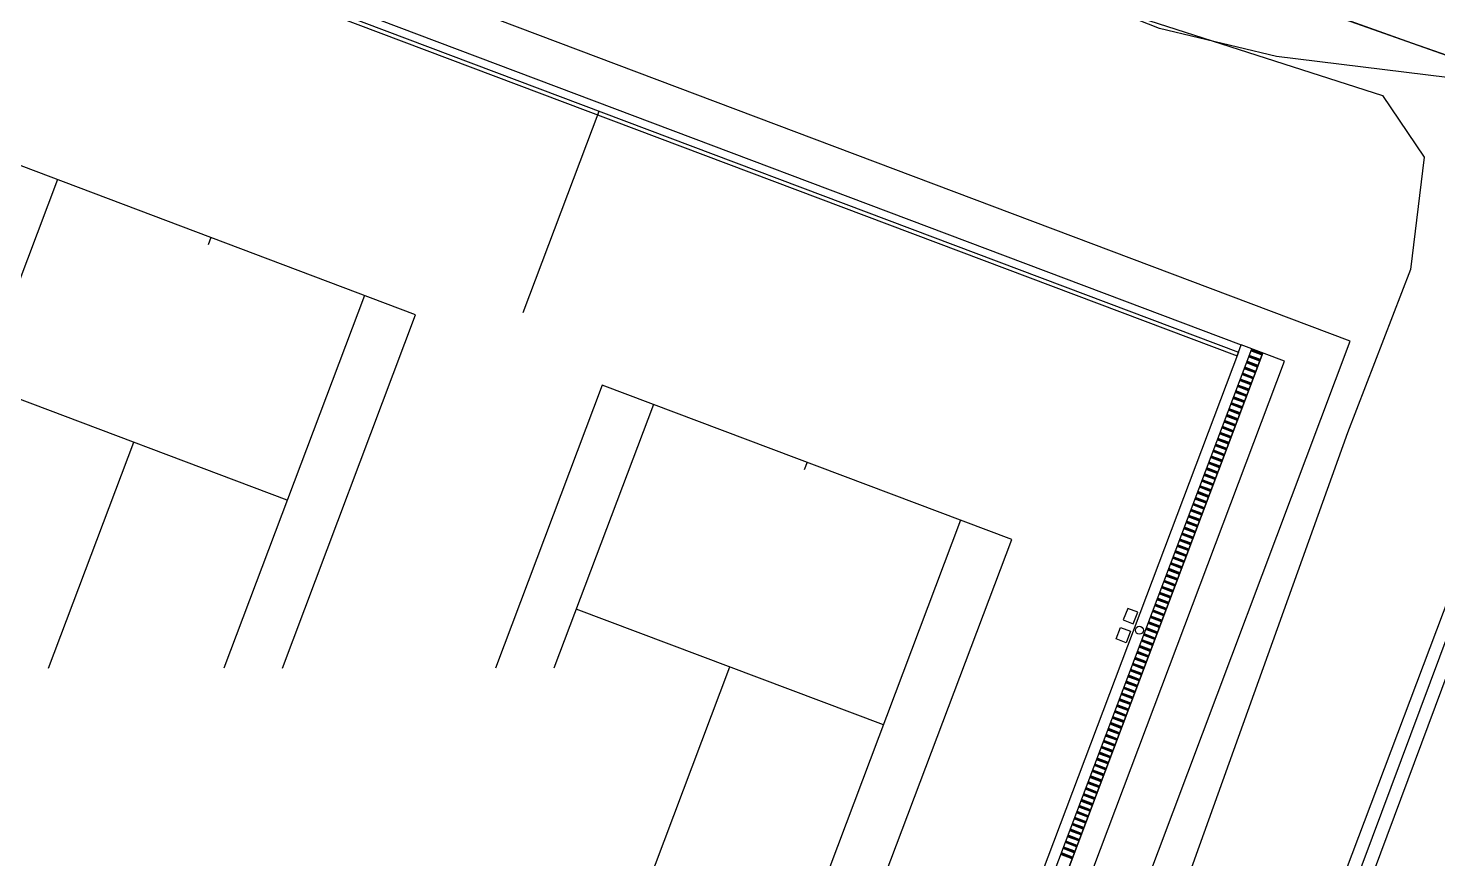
# Model space of a CAD drawing. Header units: millimetres. Extents: x 521005098 to 522149999836, y 174611071 to 175300000107.
# Drawn here: x 522056878836 to 522092216333, y 175102286738 to 175123114192 of the extents above; entities that cross this region are included whole.
import ezdxf

# ---------------------------------------------------------------- set-up
doc = ezdxf.new("R2010")
doc.units = ezdxf.units.MM
doc.header["$LTSCALE"] = 200
for name, color, linetype in [('0-35TEXT', 3, 'Continuous'), ('siteplan$0$0-35TEXT', 3, 'Continuous'), ('siteplan$0$siteplan$0$19', 1, 'Continuous'), ('siteplan$0$siteplan$0$21', 1, 'Continuous'), ('siteplan$0$siteplan$0$25', 1, 'Continuous'), ('siteplan$0$siteplan$0$26', 1, 'Continuous'), ('siteplan$0$siteplan$0$57', 1, 'Continuous'), ('siteplan$0$siteplan$0$60', 1, 'Continuous'), ('siteplan$0$siteplan$0$62', 1, 'Continuous'), ('siteplan$0$siteplan$0$63', 1, 'Continuous'), ('siteplan$0$siteplan$0$9', 1, 'Continuous')]:
    doc.layers.add(name, color=color, linetype=linetype)
doc.layers.get('siteplan$0$0-35TEXT').off()

# ---------------------------------------------------------------- blocks, each defined once
blk = doc.blocks.new('siteplan$0$siteplan')
at = {"layer": 'siteplan$0$siteplan$0$19', "color": 8}
for p, q in [((21560.626, 75031.136), (21590.831, 75021.428)), ((21597.873, 75021.474), (21581.43, 74977.343)), ((21590.831, 75021.428), (21591.874, 75019.879)), ((21583.96, 74985.085), (21597.325, 75020.921)), ((21591.874, 75019.879), (21591.534, 75017.064)), ((21591.534, 75017.064), (21589.954, 75012.967)), ((21589.954, 75012.967), (21584.131, 74996.752))]:
    blk.add_line(p, q, dxfattribs=at)
at = {"layer": 'siteplan$0$siteplan$0$21', "color": 8}
for p, q in [((21584.442, 75008.567), (21584.332, 75008.276)), ((21584.693, 75008.472), (21584.442, 75008.567)), ((21584.583, 75008.181), (21584.693, 75008.472)), ((21584.152, 75007.799), (21584.261, 75008.089)), ((21584.261, 75008.089), (21584.513, 75007.994)), ((21584.332, 75008.276), (21584.583, 75008.181)), ((21584.403, 75007.704), (21584.152, 75007.799)), ((21584.513, 75007.994), (21584.403, 75007.704))]:
    blk.add_line(p, q, dxfattribs=at)
blk.add_circle((21584.735, 75008.017), 0.1, dxfattribs=at)
at = {"layer": 'siteplan$0$siteplan$0$25', "color": 8}
blk.add_line((21554.913, 75035.725), (21597.253, 75020.729), dxfattribs=at)
at = {"layer": 'siteplan$0$siteplan$0$26', "color": 8}
for p, q in [((21566.592, 75015.93), (21556.328, 75019.801)), ((21557.61, 75019.318), (21549.221, 74997.078)), ((21561.46, 75017.866), (21561.39, 75017.679)), ((21565.31, 75016.413), (21561.786, 75007.071)), ((21563.251, 75007.071), (21566.592, 75015.93)), ((21588.374, 75014.767), (21587.288, 75015.177)), ((21574.854, 74980.568), (21587.831, 75014.972)), ((21575.396, 74980.364), (21588.374, 75014.767)), ((21563.375, 75011.281), (21555.674, 75014.186)), ((21571.271, 75014.165), (21568.595, 75007.071)), ((21581.535, 75010.293), (21571.271, 75014.165)), ((21572.552, 75013.681), (21570.059, 75007.071)), ((21557.387, 75007.071), (21559.524, 75012.734)), ((21576.403, 75012.229), (21576.332, 75012.043)), ((21580.253, 75010.777), (21571.863, 74988.536)), ((21573.145, 74988.053), (21581.535, 75010.293)), ((21578.317, 75005.645), (21570.617, 75008.549)), ((21569.947, 74995.122), (21574.466, 75007.098))]:
    blk.add_line(p, q, dxfattribs=at)
at = {"layer": 'siteplan$0$siteplan$0$57', "color": 8}
for p, q in [((21590.021, 75015.268), (21475.873, 75058.326)), ((21585.241, 75023.105), (21582.851, 75024.052)), ((21588.173, 75022.402), (21585.241, 75023.105)), ((21593.281, 75021.774), (21588.173, 75022.402)), ((21596.903, 75020.539), (21581.726, 74980.305)), ((21577.467, 74981.912), (21590.021, 75015.268))]:
    blk.add_line(p, q, dxfattribs=at)
at = {"layer": 'siteplan$0$siteplan$0$60', "color": 8}
for p, q in [((21555.163, 75027.081), (21587.218, 75014.99)), ((21569.285, 75015.984), (21571.19, 75021.035)), ((21587.218, 75014.99), (21574.311, 74980.773))]:
    blk.add_line(p, q, dxfattribs=at)
at = {"layer": 'siteplan$0$siteplan$0$62', "color": 8}
for p, q in [((21555.046, 75027.339), (21587.288, 75015.177)), ((21555.221, 75026.952), (21587.183, 75014.896)), ((21587.183, 75014.896), (21587.288, 75015.177))]:
    blk.add_line(p, q, dxfattribs=at)
at = {"layer": 'siteplan$0$siteplan$0$63', "color": 8}
for p, q in [((21574.573, 74980.674), (21587.55, 75015.078)), ((21587.831, 75014.972), (21574.854, 74980.568)), ((21587.754, 75014.767), (21587.473, 75014.873)), ((21587.761, 75014.785), (21587.48, 75014.891)), ((21587.768, 75014.804), (21587.487, 75014.91)), ((21587.81, 75014.915), (21587.529, 75015.021)), ((21587.817, 75014.934), (21587.536, 75015.04)), ((21587.824, 75014.952), (21587.543, 75015.058)), ((21587.55, 75015.078), (21587.831, 75014.972)), ((21587.593, 75014.34), (21587.312, 75014.446)), ((21587.6, 75014.358), (21587.319, 75014.464)), ((21587.642, 75014.47), (21587.361, 75014.576)), ((21587.649, 75014.488), (21587.368, 75014.594)), ((21587.656, 75014.507), (21587.375, 75014.613)), ((21587.698, 75014.618), (21587.417, 75014.724)), ((21587.705, 75014.637), (21587.424, 75014.743)), ((21587.712, 75014.655), (21587.431, 75014.761)), ((21587.474, 75014.024), (21587.193, 75014.13)), ((21587.481, 75014.043), (21587.2, 75014.149)), ((21587.488, 75014.061), (21587.207, 75014.167)), ((21587.53, 75014.173), (21587.249, 75014.278)), ((21587.537, 75014.191), (21587.256, 75014.297)), ((21587.544, 75014.21), (21587.263, 75014.316)), ((21587.586, 75014.321), (21587.305, 75014.427)), ((21587.362, 75013.727), (21587.081, 75013.833)), ((21587.369, 75013.746), (21587.088, 75013.851)), ((21587.376, 75013.764), (21587.095, 75013.87)), ((21587.418, 75013.876), (21587.137, 75013.981)), ((21587.425, 75013.894), (21587.144, 75014)), ((21587.432, 75013.913), (21587.151, 75014.019)), ((21587.193, 75013.281), (21586.913, 75013.387)), ((21587.2, 75013.3), (21586.92, 75013.406)), ((21587.207, 75013.319), (21586.927, 75013.424)), ((21587.249, 75013.43), (21586.969, 75013.536)), ((21587.256, 75013.449), (21586.976, 75013.554)), ((21587.263, 75013.467), (21586.983, 75013.573)), ((21587.305, 75013.578), (21587.025, 75013.684)), ((21587.312, 75013.597), (21587.032, 75013.703)), ((21587.319, 75013.616), (21587.039, 75013.721)), ((21587.081, 75012.984), (21586.801, 75013.09)), ((21587.088, 75013.003), (21586.808, 75013.109)), ((21587.095, 75013.021), (21586.815, 75013.127)), ((21587.137, 75013.133), (21586.857, 75013.239)), ((21587.144, 75013.151), (21586.864, 75013.257)), ((21587.151, 75013.17), (21586.871, 75013.276)), ((21586.927, 75012.576), (21586.647, 75012.682)), ((21586.969, 75012.687), (21586.689, 75012.793)), ((21586.976, 75012.706), (21586.696, 75012.812)), ((21586.983, 75012.724), (21586.703, 75012.83)), ((21587.025, 75012.836), (21586.745, 75012.942)), ((21587.032, 75012.854), (21586.752, 75012.96)), ((21587.039, 75012.873), (21586.759, 75012.979)), ((21586.801, 75012.242), (21586.521, 75012.348)), ((21586.808, 75012.26), (21586.528, 75012.366)), ((21586.815, 75012.279), (21586.535, 75012.385)), ((21586.857, 75012.39), (21586.577, 75012.496)), ((21586.864, 75012.409), (21586.584, 75012.515)), ((21586.871, 75012.427), (21586.591, 75012.533)), ((21586.913, 75012.539), (21586.633, 75012.645)), ((21586.92, 75012.557), (21586.64, 75012.663)), ((21586.689, 75011.945), (21586.408, 75012.05)), ((21586.696, 75011.963), (21586.415, 75012.069)), ((21586.703, 75011.982), (21586.422, 75012.088)), ((21586.745, 75012.093), (21586.464, 75012.199)), ((21586.752, 75012.112), (21586.471, 75012.218)), ((21586.759, 75012.13), (21586.479, 75012.236)), ((21586.528, 75011.518), (21586.247, 75011.623)), ((21586.535, 75011.536), (21586.254, 75011.642)), ((21586.577, 75011.648), (21586.296, 75011.753)), ((21586.584, 75011.666), (21586.303, 75011.772)), ((21586.591, 75011.685), (21586.31, 75011.791)), ((21586.633, 75011.796), (21586.352, 75011.902)), ((21586.64, 75011.815), (21586.359, 75011.921)), ((21586.647, 75011.833), (21586.366, 75011.939)), ((21586.409, 75011.202), (21586.128, 75011.308)), ((21586.416, 75011.22), (21586.135, 75011.326)), ((21586.423, 75011.239), (21586.142, 75011.345)), ((21586.465, 75011.35), (21586.184, 75011.456)), ((21586.472, 75011.369), (21586.191, 75011.475)), ((21586.479, 75011.388), (21586.198, 75011.493)), ((21586.521, 75011.499), (21586.24, 75011.605)), ((21586.297, 75010.905), (21586.016, 75011.011)), ((21586.304, 75010.923), (21586.023, 75011.029)), ((21586.311, 75010.942), (21586.03, 75011.048)), ((21586.353, 75011.053), (21586.072, 75011.159)), ((21586.36, 75011.072), (21586.079, 75011.178)), ((21586.367, 75011.091), (21586.086, 75011.196)), ((21586.129, 75010.459), (21585.848, 75010.565)), ((21586.136, 75010.478), (21585.855, 75010.584)), ((21586.143, 75010.496), (21585.862, 75010.602)), ((21586.185, 75010.608), (21585.904, 75010.714)), ((21586.192, 75010.626), (21585.911, 75010.732)), ((21586.199, 75010.645), (21585.918, 75010.751)), ((21586.241, 75010.756), (21585.96, 75010.862)), ((21586.248, 75010.775), (21585.967, 75010.881)), ((21586.255, 75010.793), (21585.974, 75010.899)), ((21586.017, 75010.162), (21585.736, 75010.268)), ((21586.024, 75010.181), (21585.743, 75010.287)), ((21586.031, 75010.199), (21585.75, 75010.305)), ((21586.073, 75010.311), (21585.792, 75010.417)), ((21586.08, 75010.329), (21585.799, 75010.435)), ((21586.087, 75010.348), (21585.806, 75010.454)), ((21585.863, 75009.754), (21585.582, 75009.86)), ((21585.905, 75009.865), (21585.624, 75009.971)), ((21585.912, 75009.884), (21585.631, 75009.99)), ((21585.919, 75009.902), (21585.638, 75010.008)), ((21585.961, 75010.014), (21585.68, 75010.12)), ((21585.968, 75010.032), (21585.687, 75010.138)), ((21585.975, 75010.051), (21585.694, 75010.157)), ((21585.737, 75009.42), (21585.456, 75009.525)), ((21585.744, 75009.438), (21585.463, 75009.544)), ((21585.751, 75009.457), (21585.47, 75009.563)), ((21585.793, 75009.568), (21585.512, 75009.674)), ((21585.8, 75009.587), (21585.519, 75009.693)), ((21585.807, 75009.605), (21585.526, 75009.711)), ((21585.849, 75009.717), (21585.568, 75009.822)), ((21585.856, 75009.735), (21585.575, 75009.841)), ((21585.625, 75009.122), (21585.344, 75009.228)), ((21585.632, 75009.141), (21585.351, 75009.247)), ((21585.639, 75009.16), (21585.358, 75009.265)), ((21585.681, 75009.271), (21585.4, 75009.377)), ((21585.688, 75009.29), (21585.407, 75009.395)), ((21585.695, 75009.308), (21585.414, 75009.414)), ((21585.464, 75008.695), (21585.183, 75008.801)), ((21585.471, 75008.714), (21585.19, 75008.82)), ((21585.513, 75008.825), (21585.232, 75008.931)), ((21585.52, 75008.844), (21585.239, 75008.95)), ((21585.527, 75008.863), (21585.246, 75008.968)), ((21585.569, 75008.974), (21585.288, 75009.08)), ((21585.576, 75008.992), (21585.295, 75009.098)), ((21585.583, 75009.011), (21585.302, 75009.117)), ((21585.344, 75008.38), (21585.064, 75008.486)), ((21585.351, 75008.398), (21585.071, 75008.504)), ((21585.358, 75008.417), (21585.078, 75008.523)), ((21585.4, 75008.528), (21585.12, 75008.634)), ((21585.407, 75008.547), (21585.127, 75008.653)), ((21585.414, 75008.565), (21585.134, 75008.671)), ((21585.457, 75008.677), (21585.176, 75008.783)), ((21585.19, 75007.971), (21584.91, 75008.077)), ((21585.232, 75008.083), (21584.952, 75008.189)), ((21585.239, 75008.101), (21584.959, 75008.207)), ((21585.246, 75008.12), (21584.966, 75008.226)), ((21585.288, 75008.231), (21585.008, 75008.337)), ((21585.295, 75008.25), (21585.015, 75008.356)), ((21585.302, 75008.268), (21585.022, 75008.374)), ((21585.064, 75007.637), (21584.784, 75007.743)), ((21585.071, 75007.656), (21584.791, 75007.762)), ((21585.078, 75007.674), (21584.798, 75007.78)), ((21585.12, 75007.786), (21584.84, 75007.892)), ((21585.127, 75007.804), (21584.847, 75007.91)), ((21585.134, 75007.823), (21584.854, 75007.929)), ((21585.176, 75007.934), (21584.896, 75008.04)), ((21585.183, 75007.953), (21584.903, 75008.059)), ((21584.952, 75007.34), (21584.672, 75007.446)), ((21584.959, 75007.359), (21584.679, 75007.464)), ((21584.966, 75007.377), (21584.686, 75007.483)), ((21585.008, 75007.489), (21584.728, 75007.594)), ((21585.015, 75007.507), (21584.735, 75007.613)), ((21585.022, 75007.526), (21584.742, 75007.632)), ((21584.791, 75006.913), (21584.51, 75007.019)), ((21584.798, 75006.932), (21584.517, 75007.037)), ((21584.84, 75007.043), (21584.56, 75007.149)), ((21584.847, 75007.062), (21584.567, 75007.167)), ((21584.854, 75007.08), (21584.574, 75007.186)), ((21584.896, 75007.192), (21584.616, 75007.297)), ((21584.903, 75007.21), (21584.623, 75007.316)), ((21584.91, 75007.229), (21584.63, 75007.335)), ((21584.672, 75006.597), (21584.391, 75006.703)), ((21584.679, 75006.616), (21584.398, 75006.722)), ((21584.686, 75006.635), (21584.405, 75006.74)), ((21584.728, 75006.746), (21584.447, 75006.852)), ((21584.735, 75006.764), (21584.454, 75006.87)), ((21584.742, 75006.783), (21584.461, 75006.889)), ((21584.784, 75006.894), (21584.503, 75007)), ((21584.56, 75006.3), (21584.279, 75006.406)), ((21584.567, 75006.319), (21584.286, 75006.425)), ((21584.574, 75006.337), (21584.293, 75006.443)), ((21584.616, 75006.449), (21584.335, 75006.555)), ((21584.623, 75006.467), (21584.342, 75006.573)), ((21584.63, 75006.486), (21584.349, 75006.592)), ((21584.392, 75005.855), (21584.111, 75005.961)), ((21584.399, 75005.873), (21584.118, 75005.979)), ((21584.406, 75005.892), (21584.125, 75005.998)), ((21584.448, 75006.003), (21584.167, 75006.109)), ((21584.455, 75006.022), (21584.174, 75006.128)), ((21584.462, 75006.04), (21584.181, 75006.146)), ((21584.504, 75006.152), (21584.223, 75006.258)), ((21584.511, 75006.17), (21584.23, 75006.276)), ((21584.518, 75006.189), (21584.237, 75006.295)), ((21584.28, 75005.558), (21583.999, 75005.664)), ((21584.287, 75005.576), (21584.006, 75005.682)), ((21584.294, 75005.595), (21584.013, 75005.701)), ((21584.336, 75005.706), (21584.055, 75005.812)), ((21584.343, 75005.725), (21584.062, 75005.831)), ((21584.35, 75005.743), (21584.069, 75005.849)), ((21584.126, 75005.149), (21583.845, 75005.255)), ((21584.168, 75005.261), (21583.887, 75005.366)), ((21584.175, 75005.279), (21583.894, 75005.385)), ((21584.182, 75005.298), (21583.901, 75005.404)), ((21584.224, 75005.409), (21583.943, 75005.515)), ((21584.231, 75005.428), (21583.95, 75005.534)), ((21584.238, 75005.446), (21583.957, 75005.552)), ((21584, 75004.815), (21583.719, 75004.921)), ((21584.007, 75004.834), (21583.726, 75004.939)), ((21584.014, 75004.852), (21583.733, 75004.958)), ((21584.056, 75004.964), (21583.775, 75005.069)), ((21584.063, 75004.982), (21583.782, 75005.088)), ((21584.07, 75005.001), (21583.789, 75005.107)), ((21584.112, 75005.112), (21583.831, 75005.218)), ((21584.119, 75005.131), (21583.838, 75005.236)), ((21583.888, 75004.518), (21583.607, 75004.624)), ((21583.895, 75004.536), (21583.614, 75004.642)), ((21583.902, 75004.555), (21583.621, 75004.661)), ((21583.944, 75004.666), (21583.663, 75004.772)), ((21583.951, 75004.685), (21583.67, 75004.791)), ((21583.958, 75004.704), (21583.677, 75004.809)), ((21583.727, 75004.091), (21583.446, 75004.197)), ((21583.734, 75004.109), (21583.453, 75004.215)), ((21583.776, 75004.221), (21583.495, 75004.327)), ((21583.783, 75004.239), (21583.502, 75004.345)), ((21583.79, 75004.258), (21583.509, 75004.364)), ((21583.832, 75004.369), (21583.551, 75004.475)), ((21583.839, 75004.388), (21583.558, 75004.494)), ((21583.846, 75004.407), (21583.565, 75004.512)), ((21583.608, 75003.775), (21583.327, 75003.881)), ((21583.615, 75003.794), (21583.334, 75003.9)), ((21583.622, 75003.812), (21583.341, 75003.918)), ((21583.664, 75003.924), (21583.383, 75004.03)), ((21583.671, 75003.942), (21583.39, 75004.048)), ((21583.678, 75003.961), (21583.397, 75004.067)), ((21583.72, 75004.072), (21583.439, 75004.178)), ((21583.495, 75003.478), (21583.215, 75003.584)), ((21583.503, 75003.497), (21583.222, 75003.603)), ((21583.51, 75003.515), (21583.229, 75003.621)), ((21583.552, 75003.627), (21583.271, 75003.733)), ((21583.559, 75003.645), (21583.278, 75003.751)), ((21583.566, 75003.664), (21583.285, 75003.77)), ((21583.327, 75003.033), (21583.047, 75003.138)), ((21583.334, 75003.051), (21583.054, 75003.157)), ((21583.341, 75003.07), (21583.061, 75003.176)), ((21583.383, 75003.181), (21583.103, 75003.287)), ((21583.39, 75003.2), (21583.11, 75003.306)), ((21583.397, 75003.218), (21583.117, 75003.324)), ((21583.439, 75003.33), (21583.159, 75003.436)), ((21583.446, 75003.348), (21583.166, 75003.454)), ((21583.453, 75003.367), (21583.173, 75003.473)), ((21583.215, 75002.735), (21582.935, 75002.841)), ((21583.222, 75002.754), (21582.942, 75002.86)), ((21583.229, 75002.773), (21582.949, 75002.879)), ((21583.271, 75002.884), (21582.991, 75002.99)), ((21583.278, 75002.903), (21582.998, 75003.008)), ((21583.285, 75002.921), (21583.005, 75003.027)), ((21583.061, 75002.327), (21582.781, 75002.433)), ((21583.103, 75002.438), (21582.823, 75002.544)), ((21583.11, 75002.457), (21582.83, 75002.563)), ((21583.117, 75002.476), (21582.837, 75002.581)), ((21583.159, 75002.587), (21582.879, 75002.693)), ((21583.166, 75002.606), (21582.886, 75002.711)), ((21583.173, 75002.624), (21582.893, 75002.73)), ((21583.047, 75002.29), (21582.767, 75002.396)), ((21583.054, 75002.308), (21582.774, 75002.414))]:
    blk.add_line(p, q, dxfattribs=at)
at = {"layer": 'siteplan$0$siteplan$0$9', "color": 8}
for p, q in [((21583.69, 75025.56), (21591.56, 75022.75)), ((21591.56, 75022.75), (21597.56, 75020.62))]:
    blk.add_line(p, q, dxfattribs=at)
blk = doc.blocks.new('siteplan')
at = {"layer": 'siteplan$0$0-35TEXT', "xscale": 1000, "yscale": 1000, "zscale": 1000}
blk.add_blockref('siteplan$0$siteplan', (500000000, 100000000), dxfattribs=at)

msp = doc.modelspace()

# ---------------------------------------------------------------- block references
at = {"layer": '0-35TEXT', "xscale": 1000, "yscale": 1000, "zscale": 1000}
msp.add_blockref('siteplan', (500000094.73971, 99999891.38169), dxfattribs=at)

doc.saveas('drawing.dxf')
